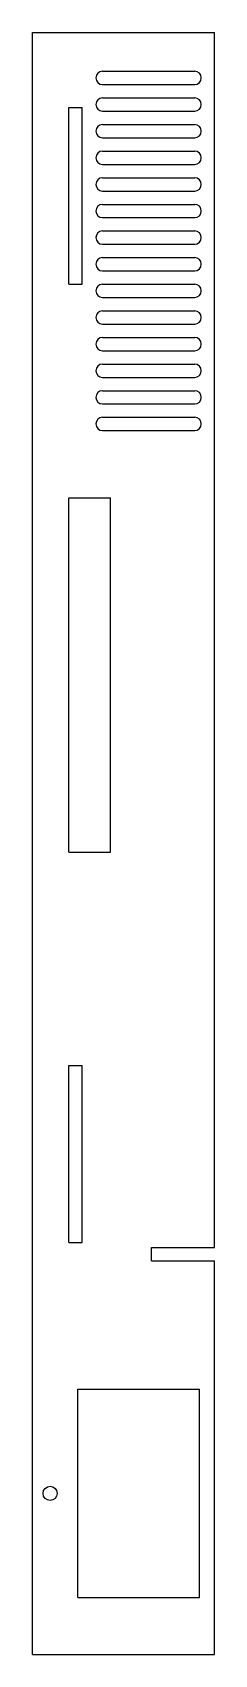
# Model space of a CAD drawing. Extents: x 0 to 41, y 0 to 366.
import ezdxf

# ---------------------------------------------------------------- set-up
doc = ezdxf.new("R2010")
doc.units = 0
doc.layers.add('CUT', color=1, linetype='CONTINUOUS')

msp = doc.modelspace()

# ---------------------------------------------------------------- linework, layer by layer
at = {"layer": 'CUT'}
for p, q in [((0, 365.64), (41.14, 365.64)), ((0, 0), (0, 365.64)), ((41.14, 91.745), (41.14, 365.64)), ((15.82, 356.89), (36.64, 356.89)), ((15.82, 353.89), (36.64, 353.89)), ((8.215, 308.895), (8.215, 348.745)), ((8.215, 348.745), (11.245, 348.745)), ((11.245, 308.895), (11.245, 348.745)), ((15.82, 350.89), (36.64, 350.89)), ((15.82, 347.89), (36.64, 347.89)), ((15.82, 344.89), (36.64, 344.89)), ((15.82, 341.89), (36.64, 341.89)), ((15.82, 338.89), (36.64, 338.89)), ((15.82, 335.89), (36.64, 335.89)), ((15.82, 332.89), (36.64, 332.89)), ((15.82, 329.89), (36.64, 329.89)), ((15.82, 326.89), (36.64, 326.89)), ((15.82, 323.89), (36.64, 323.89)), ((15.82, 320.89), (36.64, 320.89)), ((15.82, 317.89), (36.64, 317.89)), ((15.82, 314.89), (36.64, 314.89)), ((15.82, 311.89), (36.64, 311.89)), ((8.215, 308.895), (11.245, 308.895)), ((15.82, 308.89), (36.64, 308.89)), ((15.82, 305.89), (36.64, 305.89)), ((15.82, 302.89), (36.64, 302.89)), ((15.82, 299.89), (36.64, 299.89)), ((15.82, 296.89), (36.64, 296.89)), ((15.82, 293.89), (36.64, 293.89)), ((15.82, 290.89), (36.64, 290.89)), ((15.82, 287.89), (36.64, 287.89)), ((15.82, 284.89), (36.64, 284.89)), ((15.82, 281.89), (36.64, 281.89)), ((15.82, 278.89), (36.64, 278.89)), ((15.82, 275.89), (36.64, 275.89)), ((8.215, 180.895), (8.215, 260.745)), ((8.215, 260.745), (17.605, 260.745)), ((17.605, 180.895), (17.605, 260.745)), ((8.215, 180.895), (17.605, 180.895)), ((8.215, 92.895), (8.215, 132.745)), ((8.215, 132.745), (11.245, 132.745)), ((11.245, 92.895), (11.245, 132.745)), ((8.215, 92.895), (11.245, 92.895)), ((26.895, 88.715), (26.895, 91.745)), ((26.895, 91.745), (41.14, 91.745)), ((26.895, 88.715), (41.14, 88.715)), ((41.14, 0), (41.14, 88.715)), ((10.275, 12.845), (10.275, 59.795)), ((10.275, 59.795), (37.725, 59.795)), ((37.725, 12.845), (37.725, 59.795)), ((10.275, 12.845), (37.725, 12.845)), ((0, 0), (41.14, 0))]:
    msp.add_line(p, q, dxfattribs=at)
msp.add_circle((4, 36.32), 1.6, dxfattribs=at)
for centre, start, end in [((15.82, 355.39), 90, 270), ((36.64, 355.39), 270, 90), ((15.82, 349.39), 90, 270), ((36.64, 349.39), 270, 90), ((15.82, 343.39), 90, 270), ((36.64, 343.39), 270, 90), ((15.82, 337.39), 90, 270), ((36.64, 337.39), 270, 90), ((15.82, 331.39), 90, 270), ((36.64, 331.39), 270, 90), ((15.82, 325.39), 90, 270), ((36.64, 325.39), 270, 90), ((15.82, 319.39), 90, 270), ((36.64, 319.39), 270, 90), ((15.82, 313.39), 90, 270), ((36.64, 313.39), 270, 90), ((15.82, 307.39), 90, 270), ((36.64, 307.39), 270, 90), ((15.82, 301.39), 90, 270), ((36.64, 301.39), 270, 90), ((15.82, 295.39), 90, 270), ((36.64, 295.39), 270, 90), ((15.82, 289.39), 90, 270), ((36.64, 289.39), 270, 90), ((15.82, 283.39), 90, 270), ((36.64, 283.39), 270, 90), ((15.82, 277.39), 90, 270), ((36.64, 277.39), 270, 90)]:
    msp.add_arc(centre, 1.5, start, end, dxfattribs=at)

doc.saveas('drawing.dxf')
